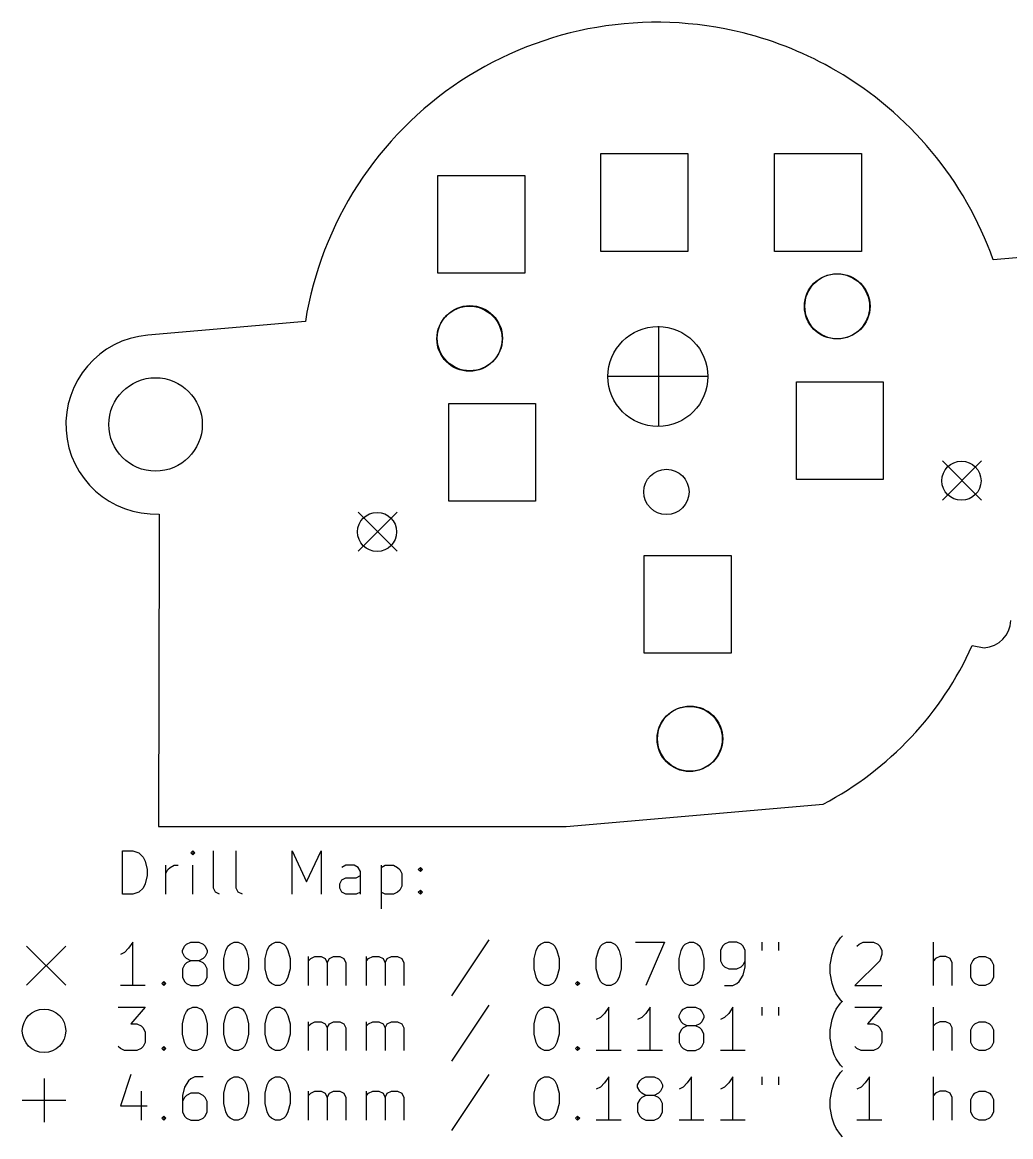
# Model space of a CAD drawing. Extents: x 113.9 to 184.1, y -120.5 to -69.2.
# Drawn here: x 113.9 to 159.4, y -120.5 to -69.2 of the extents above; entities that cross this region are included whole.
import ezdxf

# ---------------------------------------------------------------- set-up
doc = ezdxf.new("R2010")
doc.units = 0
doc.layers.add('BLACK', color=7, linetype='CONTINUOUS')

msp = doc.modelspace()

# ---------------------------------------------------------------- linework, layer by layer
at = {"layer": 'BLACK', "linetype": 'CONTINUOUS'}
for p, q in [((151.384681, -71.386729), (151.384732, -71.386657)), ((140.55, -75.2), (144.55, -75.2)), ((140.55, -79.7), (140.55, -75.2)), ((144.55, -75.2), (144.55, -79.7)), ((148.55, -75.2), (152.55, -75.2)), ((148.55, -79.7), (148.55, -75.2)), ((152.55, -75.2), (152.55, -79.7)), ((133.05, -80.7), (133.05, -76.2)), ((133.05, -76.2), (137.05, -76.2)), ((137.05, -76.2), (137.05, -80.7)), ((165.863593, -79.450472), (158.607673, -80.085282)), ((144.55, -79.7), (140.55, -79.7)), ((152.55, -79.7), (148.55, -79.7)), ((137.05, -80.7), (133.05, -80.7)), ((126.95182, -82.922616), (119.695947, -83.557423)), ((143.199966, -83.150032), (143.199966, -87.750032)), ((140.899966, -85.450032), (145.499966, -85.450032)), ((149.55, -85.7), (153.55, -85.7)), ((149.55, -90.2), (149.55, -85.7)), ((153.55, -85.7), (153.55, -90.2)), ((133.55, -86.7), (137.55, -86.7)), ((133.55, -91.2), (133.55, -86.7)), ((137.55, -86.7), (137.55, -91.2)), ((156.271528, -89.350597), (158.071528, -91.150597)), ((158.071528, -89.350597), (156.271528, -91.150597)), ((153.55, -90.2), (149.55, -90.2)), ((137.55, -91.2), (133.55, -91.2)), ((120.220136, -91.79344), (120.220137, -92.812589)), ((129.374272, -91.703803), (131.174272, -93.503803)), ((131.174272, -91.703803), (129.374272, -93.503803)), ((120.220137, -92.812589), (120.190154, -106.181059)), ((142.55, -98.2), (142.55, -93.7)), ((142.55, -93.7), (146.55, -93.7)), ((146.55, -93.7), (146.55, -98.2)), ((157.642421, -97.851357), (158.2, -97.95)), ((146.55, -98.2), (142.55, -98.2)), ((138.957399, -106.181059), (150.787931, -105.146021)), ((120.190154, -106.181059), (138.957399, -106.181059)), ((118.530949, -109.300897), (118.530949, -107.300897)), ((118.530949, -107.300897), (119.007139, -107.300897)), ((119.007139, -107.300897), (119.292854, -107.396135)), ((119.292854, -107.396135), (119.48333, -107.586611)), ((119.48333, -107.586611), (119.578568, -107.777087)), ((121.769044, -107.300897), (121.673806, -107.396135)), ((121.673806, -107.396135), (121.769044, -107.491373)), ((121.864282, -107.396135), (121.769044, -107.300897)), ((121.769044, -107.300897), (121.769044, -107.491373)), ((121.769044, -107.491373), (121.864282, -107.396135)), ((122.721425, -109.015182), (122.721425, -107.300897)), ((123.769044, -109.015182), (123.769044, -107.300897)), ((126.340473, -109.300897), (126.340473, -107.300897)), ((126.340473, -107.300897), (127.00714, -108.729468)), ((127.00714, -108.729468), (127.673806, -107.300897)), ((127.673806, -107.300897), (127.673806, -109.300897)), ((119.578568, -107.777087), (119.673806, -108.158039)), ((119.673806, -108.158039), (119.673806, -108.443754)), ((120.530949, -109.300897), (120.530949, -107.967563)), ((120.530949, -108.348516), (120.626187, -108.158039)), ((120.626187, -108.158039), (120.721425, -108.062801)), ((120.721425, -108.062801), (120.911901, -107.967563)), ((120.911901, -107.967563), (121.102378, -107.967563)), ((121.769044, -109.300897), (121.769044, -107.967563)), ((128.816663, -107.967563), (128.626187, -108.062801)), ((129.197616, -107.967563), (128.816663, -107.967563)), ((129.388092, -108.062801), (129.197616, -107.967563)), ((129.48333, -108.253278), (129.388092, -108.062801)), ((129.48333, -109.300897), (129.48333, -108.253278)), ((130.435711, -107.967563), (130.435711, -109.967563)), ((130.435711, -108.062801), (130.626187, -107.967563)), ((130.626187, -107.967563), (131.00714, -107.967563)), ((131.00714, -107.967563), (131.197616, -108.062801)), ((131.197616, -108.062801), (131.292854, -108.158039)), ((131.292854, -108.158039), (131.388092, -108.348516)), ((132.149997, -108.158039), (132.245235, -108.062801)), ((132.245235, -108.253278), (132.149997, -108.158039)), ((132.245235, -108.062801), (132.340473, -108.158039)), ((132.245235, -108.062801), (132.245235, -108.253278)), ((132.340473, -108.158039), (132.245235, -108.253278)), ((119.673806, -108.443754), (119.578568, -108.824706)), ((128.530949, -108.824706), (128.626187, -108.63423)), ((128.626187, -108.63423), (128.816663, -108.538992)), ((128.816663, -108.538992), (129.292854, -108.538992)), ((129.292854, -108.538992), (129.48333, -108.443754)), ((131.388092, -108.348516), (131.388092, -108.919944)), ((119.292854, -109.205659), (119.007139, -109.300897)), ((119.48333, -109.015182), (119.292854, -109.205659)), ((119.578568, -108.824706), (119.48333, -109.015182)), ((122.816663, -109.205659), (122.721425, -109.015182)), ((123.007139, -109.300897), (122.816663, -109.205659)), ((123.864282, -109.205659), (123.769044, -109.015182)), ((124.054758, -109.300897), (123.864282, -109.205659)), ((128.530949, -109.015182), (128.530949, -108.824706)), ((128.626187, -109.205659), (128.530949, -109.015182)), ((128.816663, -109.300897), (128.626187, -109.205659)), ((129.48333, -109.205659), (129.292854, -109.300897)), ((130.626187, -109.300897), (130.435711, -109.205659)), ((131.197616, -109.205659), (131.00714, -109.300897)), ((131.292854, -109.11042), (131.197616, -109.205659)), ((131.388092, -108.919944), (131.292854, -109.11042)), ((132.149997, -109.205659), (132.245235, -109.11042)), ((132.245235, -109.300897), (132.149997, -109.205659)), ((132.245235, -109.11042), (132.340473, -109.205659)), ((132.245235, -109.11042), (132.245235, -109.300897)), ((132.340473, -109.205659), (132.245235, -109.300897)), ((119.007139, -109.300897), (118.530949, -109.300897)), ((129.292854, -109.300897), (128.816663, -109.300897)), ((131.00714, -109.300897), (130.626187, -109.300897)), ((151.388095, -111.596135), (151.578571, -111.31042)), ((151.578571, -111.31042), (151.67381, -111.215182)), ((114.123181, -111.686059), (115.923181, -113.486059)), ((115.923181, -111.686059), (114.123181, -113.486059)), ((118.816663, -111.786611), (118.626187, -111.977087)), ((119.007139, -111.500897), (118.816663, -111.786611)), ((119.007139, -113.500897), (119.007139, -111.500897)), ((121.292854, -111.881849), (121.388092, -111.691373)), ((121.388092, -111.691373), (121.48333, -111.596135)), ((121.48333, -111.596135), (121.673806, -111.500897)), ((121.673806, -111.500897), (122.054759, -111.500897)), ((122.054759, -111.500897), (122.245235, -111.596135)), ((122.245235, -111.596135), (122.340473, -111.691373)), ((122.340473, -111.691373), (122.435711, -111.881849)), ((123.292854, -111.881849), (123.388092, -111.691373)), ((123.388092, -111.691373), (123.48333, -111.596135)), ((123.48333, -111.596135), (123.673806, -111.500897)), ((123.673806, -111.500897), (123.864283, -111.500897)), ((123.864283, -111.500897), (124.054759, -111.596135)), ((124.054759, -111.596135), (124.149997, -111.691373)), ((124.149997, -111.691373), (124.245235, -111.881849)), ((125.197616, -111.881849), (125.292854, -111.691373)), ((125.292854, -111.691373), (125.388092, -111.596135)), ((125.388092, -111.596135), (125.578568, -111.500897)), ((125.578568, -111.500897), (125.769045, -111.500897)), ((125.769045, -111.500897), (125.959521, -111.596135)), ((125.959521, -111.596135), (126.054759, -111.691373)), ((126.054759, -111.691373), (126.149997, -111.881849)), ((135.388093, -111.405659), (133.673808, -113.977087)), ((137.57857, -111.881849), (137.673808, -111.691373)), ((137.673808, -111.691373), (137.769046, -111.596135)), ((137.769046, -111.596135), (137.959522, -111.500897)), ((137.959522, -111.500897), (138.149999, -111.500897)), ((138.149999, -111.500897), (138.340475, -111.596135)), ((138.340475, -111.596135), (138.435713, -111.691373)), ((138.435713, -111.691373), (138.530951, -111.881849)), ((140.435713, -111.881849), (140.530951, -111.691373)), ((140.530951, -111.691373), (140.626189, -111.596135)), ((140.626189, -111.596135), (140.816665, -111.500897)), ((140.816665, -111.500897), (141.007142, -111.500897)), ((141.007142, -111.500897), (141.197618, -111.596135)), ((141.197618, -111.596135), (141.292856, -111.691373)), ((141.292856, -111.691373), (141.388094, -111.881849)), ((142.149999, -111.500897), (143.483332, -111.500897)), ((143.483332, -111.500897), (142.626189, -113.500897)), ((144.245237, -111.881849), (144.340475, -111.691373)), ((144.340475, -111.691373), (144.435713, -111.596135)), ((144.435713, -111.596135), (144.626189, -111.500897)), ((144.626189, -111.500897), (144.816666, -111.500897)), ((144.816666, -111.500897), (145.007142, -111.596135)), ((145.007142, -111.596135), (145.10238, -111.691373)), ((145.10238, -111.691373), (145.197618, -111.881849)), ((146.149999, -111.691373), (146.054761, -111.881849)), ((146.245237, -111.596135), (146.149999, -111.691373)), ((146.435713, -111.500897), (146.245237, -111.596135)), ((146.816666, -111.500897), (146.435713, -111.500897)), ((147.007142, -111.596135), (146.816666, -111.500897)), ((147.10238, -111.691373), (147.007142, -111.596135)), ((147.197618, -111.881849), (147.10238, -111.691373)), ((147.959523, -111.500897), (147.959523, -111.881849)), ((148.721428, -111.500897), (148.721428, -111.881849)), ((151.197619, -112.072325), (151.292857, -111.786611)), ((151.292857, -111.786611), (151.388095, -111.596135)), ((152.340476, -111.691373), (152.435714, -111.596135)), ((152.435714, -111.596135), (152.62619, -111.500897)), ((152.62619, -111.500897), (153.102381, -111.500897)), ((153.102381, -111.500897), (153.292857, -111.596135)), ((153.292857, -111.596135), (153.388095, -111.691373)), ((153.388095, -111.691373), (153.483333, -111.881849)), ((155.864286, -113.500897), (155.864286, -111.500897)), ((118.626187, -111.977087), (118.435711, -112.072325)), ((121.292854, -111.977087), (121.292854, -111.881849)), ((121.388092, -112.167563), (121.292854, -111.977087)), ((121.48333, -112.262801), (121.388092, -112.167563)), ((121.673806, -112.358039), (121.48333, -112.262801)), ((121.673806, -112.358039), (121.48333, -112.453278)), ((122.054759, -112.358039), (121.673806, -112.358039)), ((122.245235, -112.262801), (122.054759, -112.358039)), ((122.245235, -112.453278), (122.054759, -112.358039)), ((122.340473, -112.167563), (122.245235, -112.262801)), ((122.435711, -111.977087), (122.340473, -112.167563)), ((122.435711, -111.881849), (122.435711, -111.977087)), ((123.197616, -112.262801), (123.292854, -111.881849)), ((123.197616, -112.738992), (123.197616, -112.262801)), ((124.245235, -111.881849), (124.340473, -112.262801)), ((124.340473, -112.262801), (124.340473, -112.738992)), ((125.102378, -112.262801), (125.197616, -111.881849)), ((125.102378, -112.738992), (125.102378, -112.262801)), ((126.149997, -111.881849), (126.245235, -112.262801)), ((126.245235, -112.262801), (126.245235, -112.738992)), ((127.102378, -113.500897), (127.102378, -112.167563)), ((127.102378, -112.358039), (127.197616, -112.262801)), ((127.197616, -112.262801), (127.388092, -112.167563)), ((127.388092, -112.167563), (127.673807, -112.167563)), ((127.673807, -112.167563), (127.864283, -112.262801)), ((127.864283, -112.262801), (127.959521, -112.453278)), ((127.959521, -112.453278), (128.054759, -112.262801)), ((128.054759, -112.262801), (128.245235, -112.167563)), ((128.245235, -112.167563), (128.530949, -112.167563)), ((128.530949, -112.167563), (128.721426, -112.262801)), ((128.721426, -112.262801), (128.816664, -112.453278)), ((129.769045, -113.500897), (129.769045, -112.167563)), ((129.769045, -112.358039), (129.864283, -112.262801)), ((129.864283, -112.262801), (130.054759, -112.167563)), ((130.054759, -112.167563), (130.340474, -112.167563)), ((130.340474, -112.167563), (130.53095, -112.262801)), ((130.53095, -112.262801), (130.626188, -112.453278)), ((130.626188, -112.453278), (130.721426, -112.262801)), ((130.721426, -112.262801), (130.911902, -112.167563)), ((130.911902, -112.167563), (131.197616, -112.167563)), ((131.197616, -112.167563), (131.388093, -112.262801)), ((131.388093, -112.262801), (131.483331, -112.453278)), ((137.483332, -112.262801), (137.57857, -111.881849)), ((137.483332, -112.738992), (137.483332, -112.262801)), ((138.530951, -111.881849), (138.626189, -112.262801)), ((138.626189, -112.262801), (138.626189, -112.738992)), ((140.340475, -112.262801), (140.435713, -111.881849)), ((140.340475, -112.738992), (140.340475, -112.262801)), ((141.388094, -111.881849), (141.483332, -112.262801)), ((141.483332, -112.262801), (141.483332, -112.738992)), ((144.149999, -112.262801), (144.245237, -111.881849)), ((144.149999, -112.738992), (144.149999, -112.262801)), ((145.197618, -111.881849), (145.292856, -112.262801)), ((145.292856, -112.262801), (145.292856, -112.738992)), ((146.054761, -111.881849), (146.054761, -112.358039)), ((146.054761, -112.358039), (146.149999, -112.548516)), ((147.10238, -112.548516), (147.197618, -112.358039)), ((147.197618, -112.643754), (147.197618, -111.881849)), ((151.102381, -112.548516), (151.197619, -112.072325)), ((153.388095, -112.358039), (152.245238, -113.500897)), ((153.483333, -112.072325), (153.388095, -112.358039)), ((153.483333, -111.881849), (153.483333, -112.072325)), ((155.959524, -112.262801), (155.864286, -112.358039)), ((156.15, -112.167563), (155.959524, -112.262801)), ((156.435715, -112.167563), (156.15, -112.167563)), ((156.626191, -112.262801), (156.435715, -112.167563)), ((156.721429, -112.453278), (156.626191, -112.262801)), ((157.578572, -112.548516), (157.67381, -112.358039)), ((157.67381, -112.358039), (157.769048, -112.262801)), ((157.769048, -112.262801), (157.959524, -112.167563)), ((157.959524, -112.167563), (158.245239, -112.167563)), ((158.245239, -112.167563), (158.435715, -112.262801)), ((158.435715, -112.262801), (158.530953, -112.358039)), ((158.530953, -112.358039), (158.626191, -112.548516)), ((121.388092, -112.548516), (121.292854, -112.738992)), ((121.292854, -112.738992), (121.292854, -113.119944)), ((121.48333, -112.453278), (121.388092, -112.548516)), ((122.340473, -112.548516), (122.245235, -112.453278)), ((122.435711, -112.738992), (122.340473, -112.548516)), ((122.435711, -113.119944), (122.435711, -112.738992)), ((123.292854, -113.119944), (123.197616, -112.738992)), ((124.340473, -112.738992), (124.245235, -113.119944)), ((125.197616, -113.119944), (125.102378, -112.738992)), ((126.245235, -112.738992), (126.149997, -113.119944)), ((127.959521, -112.453278), (127.959521, -113.500897)), ((128.816664, -112.453278), (128.816664, -113.500897)), ((130.626188, -112.453278), (130.626188, -113.500897)), ((131.483331, -112.453278), (131.483331, -113.500897)), ((137.57857, -113.119944), (137.483332, -112.738992)), ((138.626189, -112.738992), (138.530951, -113.119944)), ((140.435713, -113.119944), (140.340475, -112.738992)), ((141.483332, -112.738992), (141.388094, -113.119944)), ((144.245237, -113.119944), (144.149999, -112.738992)), ((145.292856, -112.738992), (145.197618, -113.119944)), ((146.149999, -112.548516), (146.245237, -112.643754)), ((146.245237, -112.643754), (146.435713, -112.738992)), ((146.435713, -112.738992), (146.816666, -112.738992)), ((146.816666, -112.738992), (147.007142, -112.643754)), ((147.007142, -112.643754), (147.10238, -112.548516)), ((147.10238, -113.024706), (147.197618, -112.643754)), ((151.102381, -112.929468), (151.102381, -112.548516)), ((156.721429, -113.500897), (156.721429, -112.453278)), ((157.578572, -113.119944), (157.578572, -112.548516)), ((158.626191, -112.548516), (158.626191, -113.119944)), ((120.340473, -113.405659), (120.435711, -113.31042)), ((120.435711, -113.31042), (120.530949, -113.405659)), ((120.435711, -113.31042), (120.435711, -113.500897)), ((121.292854, -113.119944), (121.388092, -113.31042)), ((121.388092, -113.31042), (121.48333, -113.405659)), ((122.245235, -113.405659), (122.340473, -113.31042)), ((122.340473, -113.31042), (122.435711, -113.119944)), ((123.388092, -113.31042), (123.292854, -113.119944)), ((123.48333, -113.405659), (123.388092, -113.31042)), ((124.149997, -113.31042), (124.054759, -113.405659)), ((124.245235, -113.119944), (124.149997, -113.31042)), ((125.292854, -113.31042), (125.197616, -113.119944)), ((125.388092, -113.405659), (125.292854, -113.31042)), ((126.054759, -113.31042), (125.959521, -113.405659)), ((126.149997, -113.119944), (126.054759, -113.31042)), ((137.673808, -113.31042), (137.57857, -113.119944)), ((137.769046, -113.405659), (137.673808, -113.31042)), ((138.435713, -113.31042), (138.340475, -113.405659)), ((138.530951, -113.119944), (138.435713, -113.31042)), ((139.388094, -113.405659), (139.483332, -113.31042)), ((139.483332, -113.31042), (139.57857, -113.405659)), ((139.483332, -113.31042), (139.483332, -113.500897)), ((140.530951, -113.31042), (140.435713, -113.119944)), ((140.626189, -113.405659), (140.530951, -113.31042)), ((141.292856, -113.31042), (141.197618, -113.405659)), ((141.388094, -113.119944), (141.292856, -113.31042)), ((144.340475, -113.31042), (144.245237, -113.119944)), ((144.435713, -113.405659), (144.340475, -113.31042)), ((145.10238, -113.31042), (145.007142, -113.405659)), ((145.197618, -113.119944), (145.10238, -113.31042)), ((146.816666, -113.405659), (146.911904, -113.31042)), ((146.911904, -113.31042), (147.10238, -113.024706)), ((151.197619, -113.405659), (151.102381, -112.929468)), ((157.67381, -113.31042), (157.578572, -113.119944)), ((157.769048, -113.405659), (157.67381, -113.31042)), ((158.530953, -113.31042), (158.435715, -113.405659)), ((158.626191, -113.119944), (158.530953, -113.31042)), ((119.578568, -113.500897), (118.435711, -113.500897)), ((120.435711, -113.500897), (120.340473, -113.405659)), ((120.530949, -113.405659), (120.435711, -113.500897)), ((121.48333, -113.405659), (121.673806, -113.500897)), ((121.673806, -113.500897), (122.054759, -113.500897)), ((122.054759, -113.500897), (122.245235, -113.405659)), ((123.673806, -113.500897), (123.48333, -113.405659)), ((123.864283, -113.500897), (123.673806, -113.500897)), ((124.054759, -113.405659), (123.864283, -113.500897)), ((125.578568, -113.500897), (125.388092, -113.405659)), ((125.769045, -113.500897), (125.578568, -113.500897)), ((125.959521, -113.405659), (125.769045, -113.500897)), ((137.959522, -113.500897), (137.769046, -113.405659)), ((138.149999, -113.500897), (137.959522, -113.500897)), ((138.340475, -113.405659), (138.149999, -113.500897)), ((139.483332, -113.500897), (139.388094, -113.405659)), ((139.57857, -113.405659), (139.483332, -113.500897)), ((140.816665, -113.500897), (140.626189, -113.405659)), ((141.007142, -113.500897), (140.816665, -113.500897)), ((141.197618, -113.405659), (141.007142, -113.500897)), ((144.626189, -113.500897), (144.435713, -113.405659)), ((144.816666, -113.500897), (144.626189, -113.500897)), ((145.007142, -113.405659), (144.816666, -113.500897)), ((146.245237, -113.500897), (146.626189, -113.500897)), ((146.626189, -113.500897), (146.816666, -113.405659)), ((151.292857, -113.691373), (151.197619, -113.405659)), ((151.388095, -113.881849), (151.292857, -113.691373)), ((151.578571, -114.167563), (151.388095, -113.881849)), ((152.245238, -113.500897), (153.483333, -113.500897)), ((157.959524, -113.500897), (157.769048, -113.405659)), ((158.245239, -113.500897), (157.959524, -113.500897)), ((158.435715, -113.405659), (158.245239, -113.500897)), ((135.388093, -114.405659), (133.673808, -116.977087)), ((151.388095, -114.596135), (151.578571, -114.31042)), ((151.67381, -114.262801), (151.578571, -114.167563)), ((151.578571, -114.31042), (151.67381, -114.215182)), ((118.340473, -114.500897), (119.578568, -114.500897)), ((119.578568, -114.500897), (118.911901, -115.262801)), ((121.292854, -115.262801), (121.388092, -114.881849)), ((121.388092, -114.881849), (121.48333, -114.691373)), ((121.48333, -114.691373), (121.578568, -114.596135)), ((121.578568, -114.596135), (121.769044, -114.500897)), ((121.769044, -114.500897), (121.959521, -114.500897)), ((121.959521, -114.500897), (122.149997, -114.596135)), ((122.149997, -114.596135), (122.245235, -114.691373)), ((122.245235, -114.691373), (122.340473, -114.881849)), ((122.340473, -114.881849), (122.435711, -115.262801)), ((123.197616, -115.262801), (123.292854, -114.881849)), ((123.292854, -114.881849), (123.388092, -114.691373)), ((123.388092, -114.691373), (123.48333, -114.596135)), ((123.48333, -114.596135), (123.673806, -114.500897)), ((123.673806, -114.500897), (123.864283, -114.500897)), ((123.864283, -114.500897), (124.054759, -114.596135)), ((124.054759, -114.596135), (124.149997, -114.691373)), ((124.149997, -114.691373), (124.245235, -114.881849)), ((124.245235, -114.881849), (124.340473, -115.262801)), ((125.102378, -115.262801), (125.197616, -114.881849)), ((125.197616, -114.881849), (125.292854, -114.691373)), ((125.292854, -114.691373), (125.388092, -114.596135)), ((125.388092, -114.596135), (125.578568, -114.500897)), ((125.578568, -114.500897), (125.769045, -114.500897)), ((125.769045, -114.500897), (125.959521, -114.596135)), ((125.959521, -114.596135), (126.054759, -114.691373)), ((126.054759, -114.691373), (126.149997, -114.881849)), ((126.149997, -114.881849), (126.245235, -115.262801)), ((137.483332, -115.262801), (137.57857, -114.881849)), ((137.57857, -114.881849), (137.673808, -114.691373)), ((137.673808, -114.691373), (137.769046, -114.596135)), ((137.769046, -114.596135), (137.959522, -114.500897)), ((137.959522, -114.500897), (138.149999, -114.500897)), ((138.149999, -114.500897), (138.340475, -114.596135)), ((138.340475, -114.596135), (138.435713, -114.691373)), ((138.435713, -114.691373), (138.530951, -114.881849)), ((138.530951, -114.881849), (138.626189, -115.262801)), ((140.721427, -114.786611), (140.530951, -114.977087)), ((140.911903, -114.500897), (140.721427, -114.786611)), ((140.911903, -116.500897), (140.911903, -114.500897)), ((142.626189, -114.786611), (142.435713, -114.977087)), ((142.816665, -114.500897), (142.626189, -114.786611)), ((142.816665, -116.500897), (142.816665, -114.500897)), ((144.149999, -114.881849), (144.245237, -114.691373)), ((144.149999, -114.977087), (144.149999, -114.881849)), ((144.245237, -114.691373), (144.340475, -114.596135)), ((144.340475, -114.596135), (144.530951, -114.500897)), ((144.530951, -114.500897), (144.911904, -114.500897)), ((144.911904, -114.500897), (145.10238, -114.596135)), ((145.10238, -114.596135), (145.197618, -114.691373)), ((145.197618, -114.691373), (145.292856, -114.881849)), ((145.292856, -114.881849), (145.292856, -114.977087)), ((146.435713, -114.786611), (146.245237, -114.977087)), ((146.626189, -114.500897), (146.435713, -114.786611)), ((146.626189, -116.500897), (146.626189, -114.500897)), ((147.959523, -114.500897), (147.959523, -114.881849)), ((148.721428, -114.500897), (148.721428, -114.881849)), ((151.197619, -115.072325), (151.292857, -114.786611)), ((151.292857, -114.786611), (151.388095, -114.596135)), ((152.245238, -114.500897), (153.483333, -114.500897)), ((153.483333, -114.500897), (152.816666, -115.262801)), ((155.864286, -116.500897), (155.864286, -114.500897)), ((118.911901, -115.262801), (119.197616, -115.262801)), ((119.197616, -115.262801), (119.388092, -115.358039)), ((119.388092, -115.358039), (119.48333, -115.453278)), ((121.292854, -115.738992), (121.292854, -115.262801)), ((122.435711, -115.262801), (122.435711, -115.738992)), ((123.197616, -115.738992), (123.197616, -115.262801)), ((124.340473, -115.262801), (124.340473, -115.738992)), ((125.102378, -115.738992), (125.102378, -115.262801)), ((126.245235, -115.262801), (126.245235, -115.738992)), ((127.102378, -116.500897), (127.102378, -115.167563)), ((127.102378, -115.358039), (127.197616, -115.262801)), ((127.197616, -115.262801), (127.388092, -115.167563)), ((127.388092, -115.167563), (127.673807, -115.167563)), ((127.673807, -115.167563), (127.864283, -115.262801)), ((127.864283, -115.262801), (127.959521, -115.453278)), ((127.959521, -115.453278), (128.054759, -115.262801)), ((128.054759, -115.262801), (128.245235, -115.167563)), ((128.245235, -115.167563), (128.530949, -115.167563)), ((128.530949, -115.167563), (128.721426, -115.262801)), ((128.721426, -115.262801), (128.816664, -115.453278)), ((129.769045, -116.500897), (129.769045, -115.167563)), ((129.769045, -115.358039), (129.864283, -115.262801)), ((129.864283, -115.262801), (130.054759, -115.167563)), ((130.054759, -115.167563), (130.340474, -115.167563)), ((130.340474, -115.167563), (130.53095, -115.262801)), ((130.53095, -115.262801), (130.626188, -115.453278)), ((130.626188, -115.453278), (130.721426, -115.262801)), ((130.721426, -115.262801), (130.911902, -115.167563)), ((130.911902, -115.167563), (131.197616, -115.167563)), ((131.197616, -115.167563), (131.388093, -115.262801)), ((131.388093, -115.262801), (131.483331, -115.453278)), ((137.483332, -115.738992), (137.483332, -115.262801)), ((138.626189, -115.262801), (138.626189, -115.738992)), ((140.530951, -114.977087), (140.340475, -115.072325)), ((142.435713, -114.977087), (142.245237, -115.072325)), ((144.245237, -115.167563), (144.149999, -114.977087)), ((144.340475, -115.262801), (144.245237, -115.167563)), ((144.530951, -115.358039), (144.340475, -115.262801)), ((144.530951, -115.358039), (144.340475, -115.453278)), ((144.911904, -115.358039), (144.530951, -115.358039)), ((145.10238, -115.262801), (144.911904, -115.358039)), ((145.10238, -115.453278), (144.911904, -115.358039)), ((145.197618, -115.167563), (145.10238, -115.262801)), ((145.292856, -114.977087), (145.197618, -115.167563)), ((146.245237, -114.977087), (146.054761, -115.072325)), ((151.102381, -115.548516), (151.197619, -115.072325)), ((152.816666, -115.262801), (153.102381, -115.262801)), ((153.102381, -115.262801), (153.292857, -115.358039)), ((153.292857, -115.358039), (153.388095, -115.453278)), ((155.959524, -115.262801), (155.864286, -115.358039)), ((156.15, -115.167563), (155.959524, -115.262801)), ((156.435715, -115.167563), (156.15, -115.167563)), ((156.626191, -115.262801), (156.435715, -115.167563)), ((156.721429, -115.453278), (156.626191, -115.262801)), ((157.578572, -115.548516), (157.67381, -115.358039)), ((157.67381, -115.358039), (157.769048, -115.262801)), ((157.769048, -115.262801), (157.959524, -115.167563)), ((157.959524, -115.167563), (158.245239, -115.167563)), ((158.245239, -115.167563), (158.435715, -115.262801)), ((158.435715, -115.262801), (158.530953, -115.358039)), ((158.530953, -115.358039), (158.626191, -115.548516)), ((119.48333, -115.453278), (119.578568, -115.643754)), ((119.578568, -115.643754), (119.578568, -116.119944)), ((121.388092, -116.119944), (121.292854, -115.738992)), ((122.435711, -115.738992), (122.340473, -116.119944)), ((123.292854, -116.119944), (123.197616, -115.738992)), ((124.340473, -115.738992), (124.245235, -116.119944)), ((125.197616, -116.119944), (125.102378, -115.738992)), ((126.245235, -115.738992), (126.149997, -116.119944)), ((127.959521, -115.453278), (127.959521, -116.500897)), ((128.816664, -115.453278), (128.816664, -116.500897)), ((130.626188, -115.453278), (130.626188, -116.500897)), ((131.483331, -115.453278), (131.483331, -116.500897)), ((137.57857, -116.119944), (137.483332, -115.738992)), ((138.626189, -115.738992), (138.530951, -116.119944)), ((144.245237, -115.548516), (144.149999, -115.738992)), ((144.149999, -115.738992), (144.149999, -116.119944)), ((144.340475, -115.453278), (144.245237, -115.548516)), ((145.197618, -115.548516), (145.10238, -115.453278)), ((145.292856, -115.738992), (145.197618, -115.548516)), ((145.292856, -116.119944), (145.292856, -115.738992)), ((151.102381, -115.929468), (151.102381, -115.548516)), ((151.197619, -116.405659), (151.102381, -115.929468)), ((153.388095, -115.453278), (153.483333, -115.643754)), ((153.483333, -115.643754), (153.483333, -116.119944)), ((156.721429, -116.500897), (156.721429, -115.453278)), ((157.578572, -116.119944), (157.578572, -115.548516)), ((158.626191, -115.548516), (158.626191, -116.119944)), ((118.435711, -116.405659), (118.340473, -116.31042)), ((118.626187, -116.500897), (118.435711, -116.405659)), ((119.388092, -116.405659), (119.197616, -116.500897)), ((119.48333, -116.31042), (119.388092, -116.405659)), ((119.578568, -116.119944), (119.48333, -116.31042)), ((120.340473, -116.405659), (120.435711, -116.31042)), ((120.435711, -116.500897), (120.340473, -116.405659)), ((120.435711, -116.31042), (120.530949, -116.405659)), ((120.435711, -116.31042), (120.435711, -116.500897)), ((120.530949, -116.405659), (120.435711, -116.500897)), ((121.48333, -116.31042), (121.388092, -116.119944)), ((121.578568, -116.405659), (121.48333, -116.31042)), ((121.769044, -116.500897), (121.578568, -116.405659)), ((122.149997, -116.405659), (121.959521, -116.500897)), ((122.245235, -116.31042), (122.149997, -116.405659)), ((122.340473, -116.119944), (122.245235, -116.31042)), ((123.388092, -116.31042), (123.292854, -116.119944)), ((123.48333, -116.405659), (123.388092, -116.31042)), ((123.673806, -116.500897), (123.48333, -116.405659)), ((124.054759, -116.405659), (123.864283, -116.500897)), ((124.149997, -116.31042), (124.054759, -116.405659)), ((124.245235, -116.119944), (124.149997, -116.31042)), ((125.292854, -116.31042), (125.197616, -116.119944)), ((125.388092, -116.405659), (125.292854, -116.31042)), ((125.578568, -116.500897), (125.388092, -116.405659)), ((125.959521, -116.405659), (125.769045, -116.500897)), ((126.054759, -116.31042), (125.959521, -116.405659)), ((126.149997, -116.119944), (126.054759, -116.31042)), ((137.673808, -116.31042), (137.57857, -116.119944)), ((137.769046, -116.405659), (137.673808, -116.31042)), ((137.959522, -116.500897), (137.769046, -116.405659)), ((138.340475, -116.405659), (138.149999, -116.500897)), ((138.435713, -116.31042), (138.340475, -116.405659)), ((138.530951, -116.119944), (138.435713, -116.31042)), ((139.388094, -116.405659), (139.483332, -116.31042)), ((139.483332, -116.500897), (139.388094, -116.405659)), ((139.483332, -116.31042), (139.57857, -116.405659)), ((139.483332, -116.31042), (139.483332, -116.500897)), ((139.57857, -116.405659), (139.483332, -116.500897)), ((144.149999, -116.119944), (144.245237, -116.31042)), ((144.245237, -116.31042), (144.340475, -116.405659)), ((144.340475, -116.405659), (144.530951, -116.500897)), ((144.911904, -116.500897), (145.10238, -116.405659)), ((145.10238, -116.405659), (145.197618, -116.31042)), ((145.197618, -116.31042), (145.292856, -116.119944)), ((151.292857, -116.691373), (151.197619, -116.405659)), ((152.340476, -116.405659), (152.245238, -116.31042)), ((152.530952, -116.500897), (152.340476, -116.405659)), ((153.292857, -116.405659), (153.102381, -116.500897)), ((153.388095, -116.31042), (153.292857, -116.405659)), ((153.483333, -116.119944), (153.388095, -116.31042)), ((157.67381, -116.31042), (157.578572, -116.119944)), ((157.769048, -116.405659), (157.67381, -116.31042)), ((157.959524, -116.500897), (157.769048, -116.405659)), ((158.435715, -116.405659), (158.245239, -116.500897)), ((158.530953, -116.31042), (158.435715, -116.405659)), ((158.626191, -116.119944), (158.530953, -116.31042)), ((119.197616, -116.500897), (118.626187, -116.500897)), ((121.959521, -116.500897), (121.769044, -116.500897)), ((123.864283, -116.500897), (123.673806, -116.500897)), ((125.769045, -116.500897), (125.578568, -116.500897)), ((138.149999, -116.500897), (137.959522, -116.500897)), ((141.483332, -116.500897), (140.340475, -116.500897)), ((143.388094, -116.500897), (142.245237, -116.500897)), ((144.530951, -116.500897), (144.911904, -116.500897)), ((147.197618, -116.500897), (146.054761, -116.500897)), ((151.388095, -116.881849), (151.292857, -116.691373)), ((151.578571, -117.167563), (151.388095, -116.881849)), ((153.102381, -116.500897), (152.530952, -116.500897)), ((158.245239, -116.500897), (157.959524, -116.500897)), ((151.67381, -117.262801), (151.578571, -117.167563)), ((151.578571, -117.51042), (151.67381, -117.415182)), ((114.923181, -117.786059), (114.923181, -119.786059)), ((118.911901, -117.605659), (118.435711, -119.03423)), ((121.578568, -117.891373), (121.388092, -118.177087)), ((121.673806, -117.796135), (121.578568, -117.891373)), ((121.864282, -117.700897), (121.673806, -117.796135)), ((122.245235, -117.700897), (121.864282, -117.700897)), ((123.292854, -118.081849), (123.388092, -117.891373)), ((123.388092, -117.891373), (123.48333, -117.796135)), ((123.48333, -117.796135), (123.673806, -117.700897)), ((123.673806, -117.700897), (123.864283, -117.700897)), ((123.864283, -117.700897), (124.054759, -117.796135)), ((124.054759, -117.796135), (124.149997, -117.891373)), ((124.149997, -117.891373), (124.245235, -118.081849)), ((125.197616, -118.081849), (125.292854, -117.891373)), ((125.292854, -117.891373), (125.388092, -117.796135)), ((125.388092, -117.796135), (125.578568, -117.700897)), ((125.578568, -117.700897), (125.769045, -117.700897)), ((125.769045, -117.700897), (125.959521, -117.796135)), ((125.959521, -117.796135), (126.054759, -117.891373)), ((126.054759, -117.891373), (126.149997, -118.081849)), ((135.388093, -117.605659), (133.673808, -120.177087)), ((137.57857, -118.081849), (137.673808, -117.891373)), ((137.673808, -117.891373), (137.769046, -117.796135)), ((137.769046, -117.796135), (137.959522, -117.700897)), ((137.959522, -117.700897), (138.149999, -117.700897)), ((138.149999, -117.700897), (138.340475, -117.796135)), ((138.340475, -117.796135), (138.435713, -117.891373)), ((138.435713, -117.891373), (138.530951, -118.081849)), ((140.721427, -117.986611), (140.530951, -118.177087)), ((140.911903, -117.700897), (140.721427, -117.986611)), ((140.911903, -119.700897), (140.911903, -117.700897)), ((142.245237, -118.081849), (142.340475, -117.891373)), ((142.340475, -117.891373), (142.435713, -117.796135)), ((142.435713, -117.796135), (142.626189, -117.700897)), ((142.626189, -117.700897), (143.007142, -117.700897)), ((143.007142, -117.700897), (143.197618, -117.796135)), ((143.197618, -117.796135), (143.292856, -117.891373)), ((143.292856, -117.891373), (143.388094, -118.081849)), ((144.530951, -117.986611), (144.340475, -118.177087)), ((144.721427, -117.700897), (144.530951, -117.986611)), ((144.721427, -119.700897), (144.721427, -117.700897)), ((146.435713, -117.986611), (146.245237, -118.177087)), ((146.626189, -117.700897), (146.435713, -117.986611)), ((146.626189, -119.700897), (146.626189, -117.700897)), ((147.959523, -117.700897), (147.959523, -118.081849)), ((148.721428, -117.700897), (148.721428, -118.081849)), ((151.197619, -118.272325), (151.292857, -117.986611)), ((151.292857, -117.986611), (151.388095, -117.796135)), ((151.388095, -117.796135), (151.578571, -117.51042)), ((152.721428, -117.986611), (152.530952, -118.177087)), ((152.911904, -117.700897), (152.721428, -117.986611)), ((152.911904, -119.700897), (152.911904, -117.700897)), ((155.864286, -119.700897), (155.864286, -117.700897)), ((119.388092, -118.367563), (119.388092, -119.700897)), ((121.388092, -118.177087), (121.292854, -118.558039)), ((121.673806, -118.462801), (121.48333, -118.558039)), ((122.054759, -118.462801), (121.673806, -118.462801)), ((122.245235, -118.558039), (122.054759, -118.462801)), ((123.197616, -118.462801), (123.292854, -118.081849)), ((123.197616, -118.938992), (123.197616, -118.462801)), ((124.245235, -118.081849), (124.340473, -118.462801)), ((124.340473, -118.462801), (124.340473, -118.938992)), ((125.102378, -118.462801), (125.197616, -118.081849)), ((125.102378, -118.938992), (125.102378, -118.462801)), ((126.149997, -118.081849), (126.245235, -118.462801)), ((126.245235, -118.462801), (126.245235, -118.938992)), ((127.102378, -119.700897), (127.102378, -118.367563)), ((127.102378, -118.558039), (127.197616, -118.462801)), ((127.197616, -118.462801), (127.388092, -118.367563)), ((127.388092, -118.367563), (127.673807, -118.367563)), ((127.673807, -118.367563), (127.864283, -118.462801)), ((127.864283, -118.462801), (127.959521, -118.653278)), ((127.959521, -118.653278), (128.054759, -118.462801)), ((128.054759, -118.462801), (128.245235, -118.367563)), ((128.245235, -118.367563), (128.530949, -118.367563)), ((128.530949, -118.367563), (128.721426, -118.462801)), ((128.721426, -118.462801), (128.816664, -118.653278)), ((129.769045, -119.700897), (129.769045, -118.367563)), ((129.769045, -118.558039), (129.864283, -118.462801)), ((129.864283, -118.462801), (130.054759, -118.367563)), ((130.054759, -118.367563), (130.340474, -118.367563)), ((130.340474, -118.367563), (130.53095, -118.462801)), ((130.53095, -118.462801), (130.626188, -118.653278)), ((130.626188, -118.653278), (130.721426, -118.462801)), ((130.721426, -118.462801), (130.911902, -118.367563)), ((130.911902, -118.367563), (131.197616, -118.367563)), ((131.197616, -118.367563), (131.388093, -118.462801)), ((131.388093, -118.462801), (131.483331, -118.653278)), ((137.483332, -118.462801), (137.57857, -118.081849)), ((137.483332, -118.938992), (137.483332, -118.462801)), ((138.530951, -118.081849), (138.626189, -118.462801)), ((138.626189, -118.462801), (138.626189, -118.938992)), ((140.530951, -118.177087), (140.340475, -118.272325)), ((142.245237, -118.177087), (142.245237, -118.081849)), ((142.340475, -118.367563), (142.245237, -118.177087)), ((142.435713, -118.462801), (142.340475, -118.367563)), ((142.626189, -118.558039), (142.435713, -118.462801)), ((143.197618, -118.462801), (143.007142, -118.558039)), ((143.292856, -118.367563), (143.197618, -118.462801)), ((143.388094, -118.177087), (143.292856, -118.367563)), ((143.388094, -118.081849), (143.388094, -118.177087)), ((144.340475, -118.177087), (144.149999, -118.272325)), ((146.245237, -118.177087), (146.054761, -118.272325)), ((151.102381, -118.748516), (151.197619, -118.272325)), ((152.530952, -118.177087), (152.340476, -118.272325)), ((155.959524, -118.462801), (155.864286, -118.558039)), ((156.15, -118.367563), (155.959524, -118.462801)), ((156.435715, -118.367563), (156.15, -118.367563)), ((156.626191, -118.462801), (156.435715, -118.367563)), ((156.721429, -118.653278), (156.626191, -118.462801)), ((157.67381, -118.558039), (157.769048, -118.462801)), ((157.769048, -118.462801), (157.959524, -118.367563)), ((157.959524, -118.367563), (158.245239, -118.367563)), ((158.245239, -118.367563), (158.435715, -118.462801)), ((158.435715, -118.462801), (158.530953, -118.558039)), ((113.923181, -118.786059), (115.923181, -118.786059)), ((118.435711, -119.03423), (119.673806, -119.03423)), ((121.292854, -118.558039), (121.292854, -119.319944)), ((121.388092, -118.653278), (121.292854, -118.843754)), ((121.48333, -118.558039), (121.388092, -118.653278)), ((122.340473, -118.653278), (122.245235, -118.558039)), ((122.435711, -118.843754), (122.340473, -118.653278)), ((122.435711, -119.319944), (122.435711, -118.843754)), ((123.292854, -119.319944), (123.197616, -118.938992)), ((124.340473, -118.938992), (124.245235, -119.319944)), ((125.197616, -119.319944), (125.102378, -118.938992)), ((126.245235, -118.938992), (126.149997, -119.319944)), ((127.959521, -118.653278), (127.959521, -119.700897)), ((128.816664, -118.653278), (128.816664, -119.700897)), ((130.626188, -118.653278), (130.626188, -119.700897)), ((131.483331, -118.653278), (131.483331, -119.700897)), ((137.57857, -119.319944), (137.483332, -118.938992)), ((138.626189, -118.938992), (138.530951, -119.319944)), ((142.340475, -118.748516), (142.245237, -118.938992)), ((142.245237, -118.938992), (142.245237, -119.319944)), ((142.435713, -118.653278), (142.340475, -118.748516)), ((142.626189, -118.558039), (142.435713, -118.653278)), ((143.007142, -118.558039), (142.626189, -118.558039)), ((143.197618, -118.653278), (143.007142, -118.558039)), ((143.292856, -118.748516), (143.197618, -118.653278)), ((143.388094, -118.938992), (143.292856, -118.748516)), ((143.388094, -119.319944), (143.388094, -118.938992)), ((151.102381, -119.129468), (151.102381, -118.748516)), ((156.721429, -119.700897), (156.721429, -118.653278)), ((157.578572, -118.748516), (157.67381, -118.558039)), ((157.578572, -119.319944), (157.578572, -118.748516)), ((158.530953, -118.558039), (158.626191, -118.748516)), ((158.626191, -118.748516), (158.626191, -119.319944)), ((120.340473, -119.605659), (120.435711, -119.51042)), ((120.435711, -119.51042), (120.530949, -119.605659)), ((120.435711, -119.51042), (120.435711, -119.700897)), ((121.292854, -119.319944), (121.388092, -119.51042)), ((121.388092, -119.51042), (121.48333, -119.605659)), ((122.245235, -119.605659), (122.340473, -119.51042)), ((122.340473, -119.51042), (122.435711, -119.319944)), ((123.388092, -119.51042), (123.292854, -119.319944)), ((123.48333, -119.605659), (123.388092, -119.51042)), ((124.149997, -119.51042), (124.054759, -119.605659)), ((124.245235, -119.319944), (124.149997, -119.51042)), ((125.292854, -119.51042), (125.197616, -119.319944)), ((125.388092, -119.605659), (125.292854, -119.51042)), ((126.054759, -119.51042), (125.959521, -119.605659)), ((126.149997, -119.319944), (126.054759, -119.51042)), ((137.673808, -119.51042), (137.57857, -119.319944)), ((137.769046, -119.605659), (137.673808, -119.51042)), ((138.435713, -119.51042), (138.340475, -119.605659)), ((138.530951, -119.319944), (138.435713, -119.51042)), ((139.388094, -119.605659), (139.483332, -119.51042)), ((139.483332, -119.51042), (139.57857, -119.605659)), ((139.483332, -119.51042), (139.483332, -119.700897)), ((142.245237, -119.319944), (142.340475, -119.51042)), ((142.340475, -119.51042), (142.435713, -119.605659)), ((143.197618, -119.605659), (143.292856, -119.51042)), ((143.292856, -119.51042), (143.388094, -119.319944)), ((151.197619, -119.605659), (151.102381, -119.129468)), ((157.67381, -119.51042), (157.578572, -119.319944)), ((157.769048, -119.605659), (157.67381, -119.51042)), ((158.530953, -119.51042), (158.435715, -119.605659)), ((158.626191, -119.319944), (158.530953, -119.51042)), ((120.435711, -119.700897), (120.340473, -119.605659)), ((120.530949, -119.605659), (120.435711, -119.700897)), ((121.48333, -119.605659), (121.673806, -119.700897)), ((121.673806, -119.700897), (122.054759, -119.700897)), ((122.054759, -119.700897), (122.245235, -119.605659)), ((123.673806, -119.700897), (123.48333, -119.605659)), ((123.864283, -119.700897), (123.673806, -119.700897)), ((124.054759, -119.605659), (123.864283, -119.700897)), ((125.578568, -119.700897), (125.388092, -119.605659)), ((125.769045, -119.700897), (125.578568, -119.700897)), ((125.959521, -119.605659), (125.769045, -119.700897)), ((137.959522, -119.700897), (137.769046, -119.605659)), ((138.149999, -119.700897), (137.959522, -119.700897)), ((138.340475, -119.605659), (138.149999, -119.700897)), ((139.483332, -119.700897), (139.388094, -119.605659)), ((139.57857, -119.605659), (139.483332, -119.700897)), ((141.483332, -119.700897), (140.340475, -119.700897)), ((142.435713, -119.605659), (142.626189, -119.700897)), ((142.626189, -119.700897), (143.007142, -119.700897)), ((143.007142, -119.700897), (143.197618, -119.605659)), ((145.292856, -119.700897), (144.149999, -119.700897)), ((147.197618, -119.700897), (146.054761, -119.700897)), ((151.292857, -119.891373), (151.197619, -119.605659)), ((151.388095, -120.081849), (151.292857, -119.891373)), ((153.483333, -119.700897), (152.340476, -119.700897)), ((157.959524, -119.700897), (157.769048, -119.605659)), ((158.245239, -119.700897), (157.959524, -119.700897)), ((158.435715, -119.605659), (158.245239, -119.700897)), ((151.578571, -120.367563), (151.388095, -120.081849)), ((151.67381, -120.462801), (151.578571, -120.367563))]:
    msp.add_line(p, q, dxfattribs=at)
at = {"layer": 'BLACK'}
for centre, radius in [((151.41736, -82.231614), 1.5), ((151.440641, -82.229555), 1.5), ((134.502846, -83.72148), 1.5), ((134.524383, -83.699497), 1.5), ((143.177557, -85.462053), 2.3), ((120.055684, -87.669218), 2.15265), ((143.570017, -90.774461), 1.043627), ((157.149119, -90.262618), 0.9), ((130.251863, -92.615823), 0.9), ((144.637415, -102.148314), 1.5), ((144.659824, -102.136293), 1.5), ((114.923181, -115.586059), 1)]:
    msp.add_circle(centre, radius, dxfattribs=at)
for centre, radius, start, end in [((143.121021, -85.530818), 16.378211, 75.9367112, 170.8367301), ((143.118759, -85.565183), 16.412097, 59.7581418, 75.9582026), ((143.143272, -85.578267), 16.410989, 19.5551371, 59.8551106), ((120.055701, -87.669216), 4.127502, -264.9997411, -87.7167978), ((158.136601, -96.672997), 1.278575, -87.1578262, -0.8530324), ((143.652507, -91.573392), 15.333966, -62.2681276, -24.1681284)]:
    msp.add_arc(centre, radius, start, end, dxfattribs=at)

doc.saveas('drawing.dxf')
